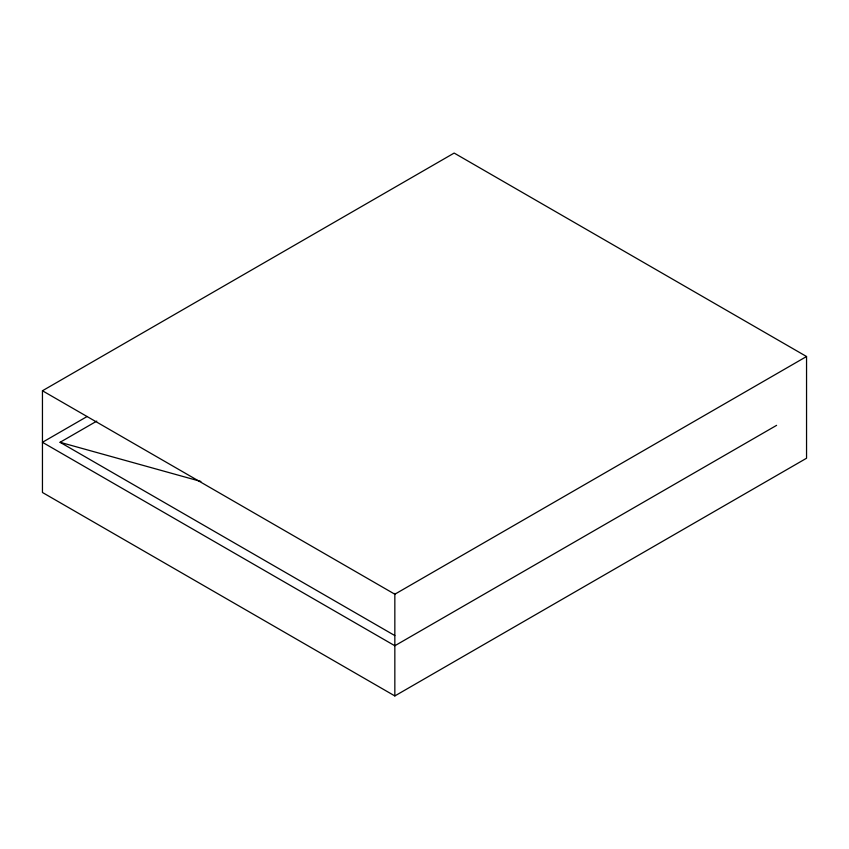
<?xml version="1.0" encoding="UTF-8"?>
<svg xmlns="http://www.w3.org/2000/svg" width="849" height="849" viewBox="0 0 849 849"><rect width="100%" height="100%" fill="white"/><g stroke="black" fill="none" stroke-linecap="round" stroke-linejoin="round"><path stroke-width="1.27" d="M42.45 390.763L454.162 153.064L806.55 356.516L806.55 458.237L394.838 695.936L42.45 492.484L42.45 390.763L394.838 594.215L806.55 356.516M87.16 416.488L42.45 442.297L394.838 645.749L776.602 425.349M394.838 635.583L60.067 442.297L96.786 421.104M60.067 442.297L200.884 481.447M394.838 593.387L394.838 695.936"/></g></svg>
